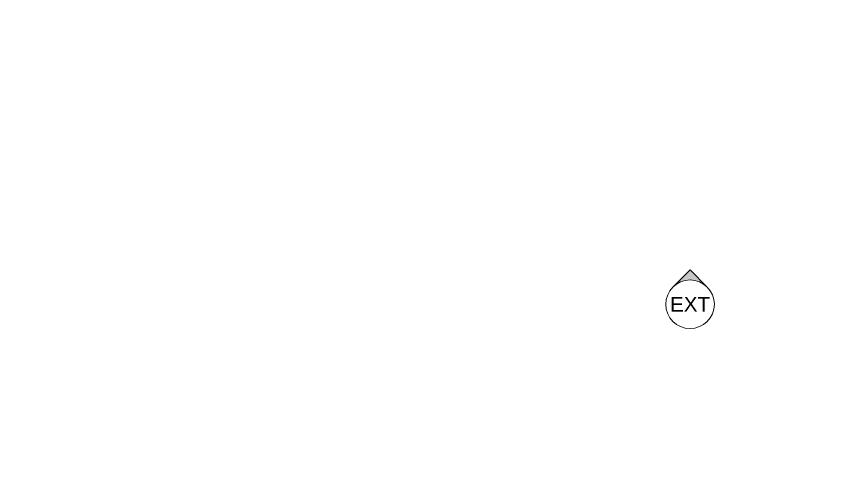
# Model space of a CAD drawing. Header units: millimetres. Extents: x -20000 to 230000, y -17405 to 25402.
# Drawn here: x 104445 to 105143, y -5474 to -5076 of the extents above; entities that cross this region are included whole.
import ezdxf

# ---------------------------------------------------------------- set-up
doc = ezdxf.new("R2010")
doc.units = ezdxf.units.MM
doc.header["$PDMODE"] = 35
doc.header["$PDSIZE"] = 0.5
doc.layers.get('0').update_dxf_attribs({"lineweight": 13})
doc.layers.get('Defpoints').update_dxf_attribs({"true_color": 0xc2a584})
doc.styles.get("Standard").update_dxf_attribs({"font": 'ARIALUNI.TTF'})
doc.styles.add('Texte Poralu', font='tahomabd.ttf')
doc.dimstyles.new('30 - 1000', dxfattribs={"dimtxt": 10, "dimasz": 10, "dimexe": 5, "dimexo": 2.5, "dimgap": 5, "dimtad": 1, "dimdec": 1, "dimtxsty": 'Texte Poralu', "dimcen": 5, "dimazin": 0, "dimtfac": 1, "dimtdec": 1, "dimtmove": 0, "dimatfit": 3, "dimfxl": 1, "dimarcsym": 0})

# ---------------------------------------------------------------- blocks, each defined once
blk = doc.blocks.new('*U189')
h = blk.add_hatch(color=256)
edge = h.paths.add_edge_path()
edge.add_line((-2.072522045462071e-13, 29.16815472393788), (-14.58407736196905, 14.58407736197051))
edge.add_arc((1.103117597267565e-11, -1.326938559031979e-11), 20.62500000001327, 90.00000000003098, 134.9999999999927, ccw=False)
edge.add_arc((-8.900435943814897e-12, -8.125056183416809e-12), 20.62500000000813, 45.00000000000222, 89.99999999997573, ccw=False)
edge.add_line((14.58407736196884, 14.58407736197071), (-2.060573933704291e-13, 29.16815472393788))
for p, q in [((0.00170546913411465, 29.16815472393787), (-14.58407736197124, 14.58407736196831)), ((14.58407736196884, 14.58407736197071), (0.00170546913411465, 29.16815472393787))]:
    blk.add_line(p, q)
blk.add_circle((0, 0), 20.625)
at = {"insert": (0, 0), "char_height": 12.5, "attachment_point": 5}
blk.add_mtext('EXT', dxfattribs=at)
blk = doc.blocks.new('*D921')
at = {"layer": 'Defpoints', "color": 0, "lineweight": -2, "transparency": 16777216}
blk.add_line((104840.0000000001, -3795.668358777185), (104875.9922766959, -3795.668358777185), dxfattribs=at)
at = {"layer": 'Defpoints', "color": 0, "transparency": 16777216}
for p in [(104837.5000000001, -3795.668358777185), (104837.5000000002, -3795.668358777185), (100000, -6005.668358777197)]:
    blk.add_point(p, dxfattribs=at)
at = {"layer": 'Defpoints', "color": 0, "transparency": 16777216, "insert": (104859.2461383481, -3785.463523317145), "char_height": 10, "attachment_point": 5, "style": 'Texte Poralu'}
blk.add_mtext('2210', dxfattribs=at)
blk = doc.blocks.new('*D922')
at = {"layer": 'Defpoints', "color": 0, "lineweight": -2, "transparency": 16777216}
blk.add_line((105020.0000000001, -3615.668358777184), (105055.9922766959, -3615.668358777184), dxfattribs=at)
at = {"layer": 'Defpoints', "color": 0, "transparency": 16777216}
for p in [(105017.5000000001, -3615.668358777184), (105017.5000000002, -3615.668358777184), (100000, -6005.668358777197)]:
    blk.add_point(p, dxfattribs=at)
at = {"layer": 'Defpoints', "color": 0, "transparency": 16777216, "insert": (105039.2461383481, -3605.460165358783), "char_height": 10, "attachment_point": 5, "style": 'Texte Poralu'}
blk.add_mtext('2390', dxfattribs=at)
blk = doc.blocks.new('*D923')
at = {"layer": 'Defpoints', "color": 0, "lineweight": -2, "transparency": 16777216}
blk.add_line((105420.0000000001, -3505.6683587772), (105455.9922766959, -3505.6683587772), dxfattribs=at)
at = {"layer": 'Defpoints', "color": 0, "transparency": 16777216}
for p in [(105417.5000000001, -3505.6683587772), (105417.5000000001, -3505.6683587772), (100000, -6005.668358777197)]:
    blk.add_point(p, dxfattribs=at)
at = {"layer": 'Defpoints', "color": 0, "transparency": 16777216, "insert": (105439.246138348, -3495.463523317159), "char_height": 10, "attachment_point": 5, "style": 'Texte Poralu'}
blk.add_mtext('2500', dxfattribs=at)
blk = doc.blocks.new('*D924')
at = {"layer": 'Defpoints', "color": 0, "lineweight": -2, "transparency": 16777216}
blk.add_line((104750.0000000001, -3805.668358777185), (104785.9922766962, -3805.668358777185), dxfattribs=at)
at = {"layer": 'Defpoints', "color": 0, "transparency": 16777216}
for p in [(104747.5000000001, -3805.668358777185), (104747.5000000005, -3805.668358777185), (100000, -6005.668358777197)]:
    blk.add_point(p, dxfattribs=at)
at = {"layer": 'Defpoints', "color": 0, "transparency": 16777216, "insert": (104769.2461383483, -3795.463523317145), "char_height": 10, "attachment_point": 5, "style": 'Texte Poralu'}
blk.add_mtext('2200', dxfattribs=at)

msp = doc.modelspace()

# ---------------------------------------------------------------- block references
msp.add_blockref('*U189', (105017.5016528884, -5320.671534170389))

# ---------------------------------------------------------------- dimensions: what is measured, and where the dimension line sits
at = {"layer": 'Defpoints'}
for feature_location, offset, picture, middle in [((105417.5000000001, -3505.6683587772), (0, 0), '*D923', (105439.246138348, -3495.463523317159)), ((105017.5000000001, -3615.668358777184), (1.0186340659856796e-10, 0), '*D922', (105039.2461383481, -3605.460165358783)), ((104837.5000000001, -3795.668358777185), (1.0186340659856796e-10, 0), '*D921', (104859.2461383481, -3785.463523317145)), ((104747.5000000001, -3805.668358777185), (3.92901711165905e-10, 0), '*D924', (104769.2461383483, -3795.463523317145))]:
    dim = msp.add_ordinate_dim(feature_location=feature_location, offset=offset, dtype=0, origin=(100000, -6005.668358777197), dimstyle='30 - 1000', dxfattribs=at)
    dim.commit()
    dim.dimension.update_dxf_attribs({"geometry": picture, "text_midpoint": middle})

doc.saveas('drawing.dxf')
